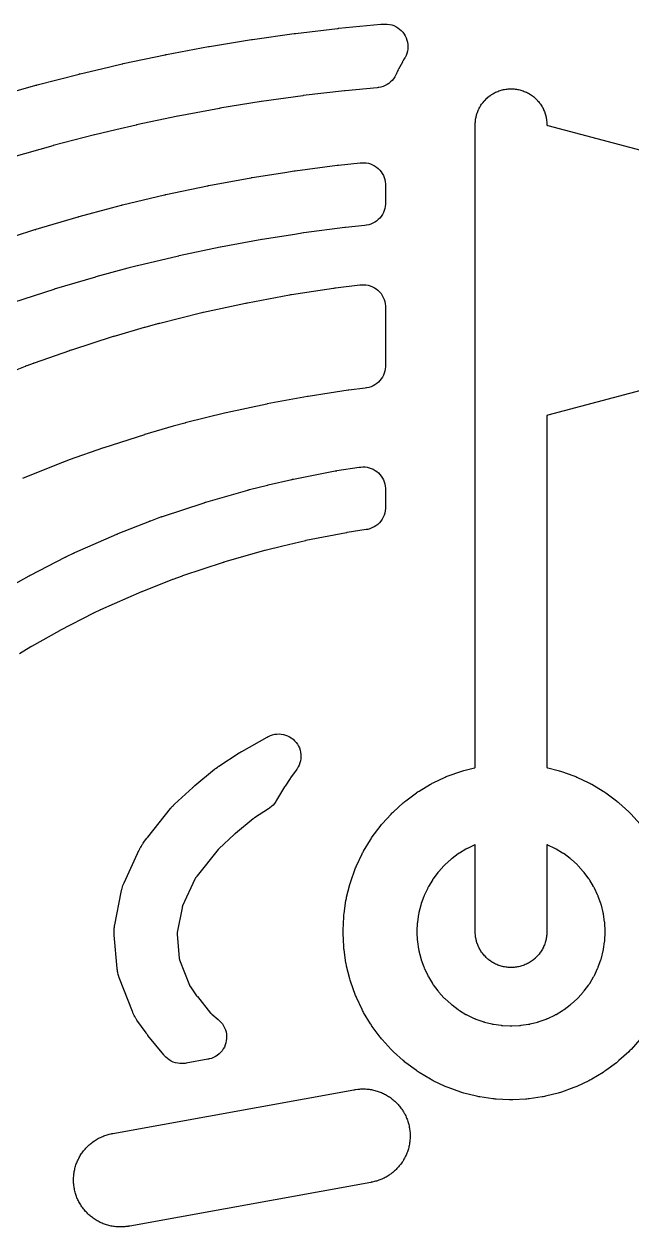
# Model space of a CAD drawing. Header units: metres. Extents: x -22 to 22, y 1.9 to 79.7.
# Drawn here: x 2.65 to 5.36, y 48.51 to 53.88 of the extents above; entities that cross this region are included whole.
import ezdxf

# ---------------------------------------------------------------- set-up
doc = ezdxf.new("R2010")
doc.units = ezdxf.units.M

msp = doc.modelspace()

# ---------------------------------------------------------------- linework, layer by layer
at = {"layer": 'MARKING'}
for points in [[(2.5154, 53.5484), (2.7029, 53.6021), (2.7035, 53.6022), (2.7041, 53.6024), (2.7046, 53.6025), (2.7061, 53.6029), (2.7067, 53.6031), (2.7072, 53.6032), (2.7078, 53.6034), (2.8952, 53.6523), (2.8958, 53.6524), (2.8963, 53.6525), (2.8969, 53.6527), (2.8983, 53.653), (2.8988, 53.6532), (2.8994, 53.6533), (2.8999, 53.6534), (2.9945, 53.6758), (2.9946, 53.6759), (3.0876, 53.6977), (3.0882, 53.6979), (3.0887, 53.698), (3.0893, 53.6981), (3.0907, 53.6984), (3.0912, 53.6986), (3.0918, 53.6987), (3.0923, 53.6988), (3.2798, 53.7385), (3.2803, 53.7386), (3.2809, 53.7387), (3.2815, 53.7388), (3.283, 53.7391), (3.2835, 53.7392), (3.2841, 53.7393), (3.2847, 53.7394), (3.4721, 53.7746), (3.4726, 53.7747), (3.4732, 53.7748), (3.4738, 53.7749), (3.4753, 53.7752), (3.4758, 53.7753), (3.4764, 53.7754), (3.477, 53.7755), (3.6644, 53.8062), (3.665, 53.8063), (3.6655, 53.8063), (3.6661, 53.8064), (3.6676, 53.8067), (3.6681, 53.8067), (3.6687, 53.8068), (3.6693, 53.8069), (3.8551, 53.833), (3.8567, 53.8332), (3.8573, 53.8333), (3.8578, 53.8334), (3.8584, 53.8334), (3.8598, 53.8336), (3.8604, 53.8337), (3.8609, 53.8338), (3.8615, 53.8338), (4.0489, 53.8558), (4.0495, 53.8559), (4.0501, 53.856), (4.0506, 53.856), (4.0521, 53.8562), (4.0527, 53.8562), (4.0533, 53.8563), (4.0538, 53.8563), (4.2412, 53.874), (4.2418, 53.8741), (4.2424, 53.8741), (4.2429, 53.8742), (4.2444, 53.8743), (4.245, 53.8743), (4.2456, 53.8744), (4.2461, 53.8744), (4.253, 53.8749), (4.258, 53.8751), (4.2603, 53.8752), (4.2703, 53.8749), (4.2802, 53.8736), (4.29, 53.8713), (4.2995, 53.8681), (4.3086, 53.8639), (4.3172, 53.8588), (4.3253, 53.8529), (4.3328, 53.8462), (4.3395, 53.8388), (4.3455, 53.8308), (4.3507, 53.8221), (4.3549, 53.8131), (4.3582, 53.8036), (4.3606, 53.7939), (4.362, 53.7839), (4.3624, 53.7739), (4.3617, 53.7639), (4.3601, 53.754), (4.3575, 53.7443), (4.3539, 53.735), (4.3494, 53.726), (4.3483, 53.724), (4.3463, 53.7207), (4.3455, 53.7194), (4.3393, 53.7091), (4.3387, 53.708), (4.3381, 53.7069), (4.3375, 53.7059), (4.3208, 53.6745), (4.3202, 53.6734), (4.3196, 53.6723), (4.3191, 53.6712), (4.314, 53.6603), (4.3135, 53.6592), (4.313, 53.6581), (4.3125, 53.657), (4.3117, 53.6551), (4.3097, 53.6506), (4.3087, 53.6484), (4.304, 53.6397), (4.2985, 53.6315), (4.2923, 53.6239), (4.2853, 53.617), (4.2777, 53.6107), (4.2695, 53.6053), (4.2608, 53.6007), (4.2517, 53.5969), (4.2422, 53.5941), (4.2326, 53.5922), (4.2302, 53.5919), (4.2253, 53.5913), (4.0817, 53.5777), (4.0811, 53.5777), (4.0806, 53.5776), (4.08, 53.5776), (3.8957, 53.5559), (3.8951, 53.5558), (3.8946, 53.5558), (3.894, 53.5557), (3.7098, 53.5298), (3.7092, 53.5298), (3.7086, 53.5297), (3.7081, 53.5296), (3.5238, 53.4994), (3.5233, 53.4993), (3.5227, 53.4992), (3.5221, 53.4991), (3.3379, 53.4645), (3.3373, 53.4644), (3.3367, 53.4643), (3.3362, 53.4642), (3.1519, 53.4252), (3.1513, 53.4251), (3.1508, 53.4249), (3.1502, 53.4248), (3.0592, 53.4034), (2.966, 53.3813), (2.9655, 53.3812), (2.9649, 53.3811), (2.9644, 53.3809), (2.78, 53.3329), (2.7795, 53.3327), (2.7789, 53.3325), (2.7783, 53.3324), (2.5939, 53.2797)], [(5.3974, 49.3452), (5.3579, 49.3015), (5.3545, 49.298), (5.351, 49.2945), (5.3475, 49.2911), (5.3038, 49.2516), (5.3001, 49.2484), (5.2963, 49.2453), (5.2925, 49.2423), (5.2452, 49.2072), (5.2412, 49.2044), (5.2371, 49.2017), (5.233, 49.199), (5.1825, 49.1688), (5.1782, 49.1663), (5.1739, 49.164), (5.1695, 49.1618), (5.1163, 49.1367), (5.1118, 49.1347), (5.1072, 49.1328), (5.1027, 49.131), (5.0472, 49.1112), (5.0426, 49.1097), (5.0379, 49.1082), (5.0332, 49.1069), (4.9761, 49.0926), (4.9713, 49.0915), (4.9665, 49.0906), (4.9616, 49.0897), (4.9034, 49.0811), (4.8985, 49.0805), (4.8936, 49.08), (4.8887, 49.0797), (4.83, 49.0768), (4.825, 49.0767), (4.8201, 49.0767), (4.8152, 49.0768), (4.7564, 49.0797), (4.7515, 49.08), (4.7467, 49.0805), (4.7418, 49.0811), (4.6836, 49.0897), (4.6787, 49.0906), (4.6739, 49.0915), (4.6691, 49.0926), (4.612, 49.1069), (4.6073, 49.1082), (4.6026, 49.1097), (4.5979, 49.1112), (4.5425, 49.131), (4.5379, 49.1328), (4.5334, 49.1347), (4.5289, 49.1367), (4.4757, 49.1618), (4.4713, 49.164), (4.467, 49.1663), (4.4627, 49.1688), (4.4122, 49.199), (4.4081, 49.2017), (4.404, 49.2044), (4.4, 49.2072), (4.3527, 49.2423), (4.3488, 49.2453), (4.3451, 49.2484), (4.3413, 49.2516), (4.2977, 49.2911), (4.2942, 49.2945), (4.2907, 49.298), (4.2873, 49.3015), (4.2478, 49.3452), (4.2446, 49.3489), (4.2415, 49.3527), (4.2384, 49.3565), (4.2034, 49.4038), (4.2006, 49.4078), (4.1978, 49.4119), (4.1952, 49.4161), (4.1649, 49.4665), (4.1625, 49.4708), (4.1602, 49.4751), (4.158, 49.4795), (4.1328, 49.5327), (4.1308, 49.5372), (4.129, 49.5418), (4.1272, 49.5463), (4.1074, 49.6018), (4.1058, 49.6064), (4.1044, 49.6111), (4.1031, 49.6158), (4.0888, 49.673), (4.0877, 49.6777), (4.0868, 49.6825), (4.0859, 49.6874), (4.0773, 49.7456), (4.0767, 49.7505), (4.0762, 49.7554), (4.0758, 49.7603), (4.073, 49.8191), (4.0728, 49.824), (4.0728, 49.8289), (4.073, 49.8338), (4.0758, 49.8926), (4.0762, 49.8975), (4.0767, 49.9023), (4.0773, 49.9072), (4.0859, 49.9654), (4.0868, 49.9703), (4.0877, 49.9751), (4.0888, 49.9799), (4.1031, 50.037), (4.1044, 50.0417), (4.1058, 50.0464), (4.1074, 50.0511), (4.1272, 50.1065), (4.129, 50.1111), (4.1308, 50.1156), (4.1328, 50.1201), (4.158, 50.1733), (4.1602, 50.1777), (4.1625, 50.182), (4.1649, 50.1863), (4.1952, 50.2368), (4.1978, 50.2409), (4.2006, 50.245), (4.2034, 50.249), (4.2384, 50.2963), (4.2415, 50.3002), (4.2446, 50.304), (4.2478, 50.3077), (4.2873, 50.3513), (4.2907, 50.3548), (4.2942, 50.3583), (4.2977, 50.3617), (4.3413, 50.4012), (4.3451, 50.4044), (4.3488, 50.4075), (4.3527, 50.4106), (4.4, 50.4456), (4.404, 50.4485), (4.4081, 50.4512), (4.4122, 50.4538), (4.4627, 50.4841), (4.467, 50.4865), (4.4713, 50.4888), (4.4757, 50.491), (4.5289, 50.5162), (4.5334, 50.5182), (4.5379, 50.52), (4.5425, 50.5218), (4.5979, 50.5416), (4.6026, 50.5432), (4.6073, 50.5446), (4.612, 50.5459), (4.6591, 50.5577), (4.6606, 50.5581), (4.6624, 50.5587), (4.6626, 50.5606), (4.6626, 50.5621), (4.6626, 53.4227), (4.6626, 53.4252), (4.6627, 53.4276), (4.6628, 53.4301), (4.663, 53.4347), (4.6634, 53.4396), (4.6638, 53.4445), (4.6644, 53.4494), (4.6646, 53.4503), (4.6654, 53.4552), (4.6664, 53.46), (4.6675, 53.4648), (4.6677, 53.4657), (4.669, 53.4704), (4.6704, 53.4751), (4.672, 53.4798), (4.6723, 53.4807), (4.6741, 53.4853), (4.6759, 53.4898), (4.6779, 53.4943), (4.6783, 53.4952), (4.6805, 53.4996), (4.6829, 53.5039), (4.6853, 53.5082), (4.6858, 53.509), (4.6884, 53.5131), (4.6911, 53.5172), (4.6939, 53.5212), (4.6945, 53.522), (4.6975, 53.5259), (4.7007, 53.5297), (4.7039, 53.5334), (4.7045, 53.5341), (4.7079, 53.5376), (4.7114, 53.5411), (4.7149, 53.5445), (4.7156, 53.5451), (4.7193, 53.5484), (4.7231, 53.5515), (4.727, 53.5545), (4.7278, 53.5551), (4.7318, 53.5579), (4.7359, 53.5606), (4.74, 53.5632), (4.7409, 53.5637), (4.7451, 53.5662), (4.7494, 53.5685), (4.7538, 53.5707), (4.7547, 53.5711), (4.7592, 53.5731), (4.7637, 53.575), (4.7683, 53.5767), (4.7692, 53.577), (4.7739, 53.5786), (4.7786, 53.58), (4.7833, 53.5813), (4.7842, 53.5816), (4.789, 53.5826), (4.7938, 53.5836), (4.7987, 53.5844), (4.7996, 53.5846), (4.8045, 53.5852), (4.8094, 53.5856), (4.8143, 53.586), (4.8152, 53.5861), (4.8201, 53.5862), (4.825, 53.5862), (4.83, 53.5861), (4.8309, 53.586), (4.8358, 53.5856), (4.8407, 53.5852), (4.8456, 53.5846), (4.8465, 53.5844), (4.8514, 53.5836), (4.8562, 53.5826), (4.861, 53.5816), (4.8619, 53.5813), (4.8666, 53.58), (4.8713, 53.5786), (4.876, 53.577), (4.8769, 53.5767), (4.8815, 53.575), (4.886, 53.5731), (4.8905, 53.5711), (4.8914, 53.5707), (4.8957, 53.5685), (4.9001, 53.5662), (4.9043, 53.5637), (4.9052, 53.5632), (4.9093, 53.5606), (4.9134, 53.5579), (4.9174, 53.5551), (4.9182, 53.5545), (4.922, 53.5515), (4.9258, 53.5484), (4.9296, 53.5451), (4.9303, 53.5445), (4.9338, 53.5411), (4.9373, 53.5376), (4.9407, 53.5341), (4.9413, 53.5334), (4.9445, 53.5297), (4.9476, 53.5259), (4.9507, 53.522), (4.9512, 53.5212), (4.9541, 53.5172), (4.9568, 53.5131), (4.9594, 53.509), (4.9599, 53.5082), (4.9623, 53.5039), (4.9646, 53.4996), (4.9669, 53.4952), (4.9673, 53.4943), (4.9693, 53.4898), (4.9711, 53.4853), (4.9729, 53.4807), (4.9732, 53.4798), (4.9748, 53.4751), (4.9762, 53.4704), (4.9775, 53.4657), (4.9777, 53.4648), (4.9788, 53.46), (4.9798, 53.4552), (4.9806, 53.4503), (4.9807, 53.4494), (4.9813, 53.4445), (4.9818, 53.4396), (4.9822, 53.4347), (4.9825, 53.4289), (4.9826, 53.4264), (4.9828, 53.4239), (4.9847, 53.4232), (4.9863, 53.4228), (7.0559, 52.8737)], [(2.5155, 52.8992), (2.6981, 52.9585), (2.6988, 52.9587), (2.6994, 52.9589), (2.7, 52.9591), (2.7015, 52.9595), (2.7022, 52.9597), (2.7028, 52.9599), (2.7034, 52.9601), (2.8907, 53.0156), (2.8913, 53.0158), (2.8919, 53.016), (2.8925, 53.0162), (2.8941, 53.0166), (2.8947, 53.0168), (2.8953, 53.0169), (2.8959, 53.0171), (3.0397, 53.0558), (3.0401, 53.0559), (3.0839, 53.0675), (3.0845, 53.0676), (3.0851, 53.0678), (3.0857, 53.0679), (3.0872, 53.0683), (3.0878, 53.0685), (3.0884, 53.0686), (3.089, 53.0688), (3.2763, 53.1133), (3.2769, 53.1135), (3.2775, 53.1136), (3.2782, 53.1138), (3.2798, 53.1141), (3.2804, 53.1143), (3.281, 53.1144), (3.2816, 53.1145), (3.4689, 53.1541), (3.4695, 53.1542), (3.4701, 53.1543), (3.4708, 53.1544), (3.4724, 53.1548), (3.473, 53.1549), (3.4737, 53.155), (3.4743, 53.1551), (3.6615, 53.1897), (3.6622, 53.1898), (3.6628, 53.1899), (3.6634, 53.19), (3.665, 53.1903), (3.6657, 53.1904), (3.6663, 53.1905), (3.6669, 53.1906), (3.813, 53.2137), (3.8132, 53.2138), (3.8545, 53.2202), (3.8551, 53.2203), (3.8557, 53.2204), (3.8563, 53.2205), (3.8579, 53.2207), (3.8586, 53.2208), (3.8592, 53.2209), (3.8598, 53.2209), (4.047, 53.2454), (4.0477, 53.2455), (4.0483, 53.2455), (4.0489, 53.2456), (4.0506, 53.2458), (4.0512, 53.2459), (4.0518, 53.246), (4.0525, 53.246), (4.1497, 53.2562), (4.1546, 53.2566), (4.157, 53.2567), (4.1668, 53.2568), (4.1766, 53.2559), (4.1863, 53.254), (4.1957, 53.2512), (4.2049, 53.2475), (4.2136, 53.2429), (4.2218, 53.2374), (4.2294, 53.2312), (4.2364, 53.2242), (4.2427, 53.2166), (4.2481, 53.2085), (4.2528, 53.1998), (4.2566, 53.1907), (4.2595, 53.1813), (4.2614, 53.1716), (4.2624, 53.1618), (4.2625, 53.1595), (4.2626, 53.1545), (4.2626, 53.079), (4.2625, 53.0741), (4.2624, 53.0718), (4.2614, 53.0621), (4.2595, 53.0525), (4.2567, 53.0431), (4.253, 53.0341), (4.2484, 53.0255), (4.243, 53.0173), (4.2368, 53.0098), (4.2299, 53.0028), (4.2224, 52.9966), (4.2143, 52.9911), (4.2057, 52.9865), (4.1967, 52.9827), (4.1873, 52.9798), (4.1777, 52.9778), (4.1754, 52.9775), (4.1706, 52.9769), (4.0834, 52.9677), (4.0828, 52.9677), (4.0822, 52.9676), (4.0815, 52.9675), (3.8978, 52.9435), (3.8971, 52.9434), (3.8965, 52.9434), (3.8959, 52.9433), (3.8571, 52.9372), (3.7125, 52.9143), (3.7118, 52.9142), (3.7112, 52.9141), (3.7106, 52.914), (3.5269, 52.8801), (3.5262, 52.88), (3.5256, 52.8798), (3.525, 52.8797), (3.3412, 52.8409), (3.3406, 52.8408), (3.34, 52.8407), (3.3394, 52.8405), (3.1554, 52.7968), (3.1549, 52.7966), (3.1543, 52.7965), (3.1537, 52.7963), (3.1131, 52.7856), (2.9704, 52.7472), (2.9698, 52.747), (2.9692, 52.7469), (2.9686, 52.7467), (2.7847, 52.6922), (2.7841, 52.692), (2.7835, 52.6918), (2.7829, 52.6916), (2.603, 52.6332)], [(2.4687, 52.2744), (2.6559, 52.3492), (2.6565, 52.3495), (2.6572, 52.3497), (2.6578, 52.35), (2.6618, 52.3515), (2.6624, 52.3518), (2.6631, 52.352), (2.6637, 52.3522), (2.6923, 52.3628), (2.6928, 52.363), (2.6952, 52.3638), (2.6959, 52.3641), (2.8539, 52.4198), (2.8545, 52.42), (2.8552, 52.4203), (2.8559, 52.4205), (2.8601, 52.4219), (2.8608, 52.4221), (2.8615, 52.4224), (2.8622, 52.4226), (3.0492, 52.4826), (3.0499, 52.4828), (3.0506, 52.483), (3.0513, 52.4832), (3.0556, 52.4846), (3.0563, 52.4848), (3.057, 52.485), (3.0577, 52.4852), (3.1875, 52.5227), (3.188, 52.5228), (3.1897, 52.5233), (3.1902, 52.5235), (3.2469, 52.5393), (3.2476, 52.5394), (3.2483, 52.5396), (3.249, 52.5398), (3.2532, 52.5409), (3.2539, 52.5411), (3.2546, 52.5413), (3.2553, 52.5414), (3.4423, 52.5879), (3.443, 52.588), (3.4437, 52.5882), (3.4444, 52.5884), (3.4489, 52.5894), (3.4496, 52.5896), (3.4503, 52.5897), (3.451, 52.5899), (3.638, 52.6305), (3.6387, 52.6306), (3.6394, 52.6308), (3.6402, 52.6309), (3.6447, 52.6319), (3.6454, 52.632), (3.6461, 52.6321), (3.6469, 52.6323), (3.8338, 52.6671), (3.8345, 52.6672), (3.8352, 52.6674), (3.836, 52.6675), (3.8405, 52.6683), (3.8413, 52.6684), (3.842, 52.6685), (3.8427, 52.6686), (3.9405, 52.6838), (3.9407, 52.6839), (3.9416, 52.684), (3.9418, 52.684), (4.0307, 52.6974), (4.0315, 52.6976), (4.0322, 52.6977), (4.0329, 52.6978), (4.0374, 52.6984), (4.0381, 52.6985), (4.0388, 52.6986), (4.0395, 52.6986), (4.1481, 52.7118), (4.1531, 52.7123), (4.1554, 52.7124), (4.1653, 52.7126), (4.1753, 52.7119), (4.185, 52.7101), (4.1946, 52.7074), (4.2039, 52.7037), (4.2127, 52.6992), (4.221, 52.6937), (4.2288, 52.6875), (4.2359, 52.6806), (4.2423, 52.6729), (4.2479, 52.6647), (4.2526, 52.656), (4.2565, 52.6468), (4.2594, 52.6373), (4.2614, 52.6276), (4.2624, 52.6177), (4.2625, 52.6153), (4.2626, 52.6103), (4.2626, 52.3533), (4.2625, 52.3485), (4.2624, 52.3462), (4.2614, 52.3366), (4.2596, 52.3271), (4.2568, 52.3178), (4.2532, 52.3089), (4.2487, 52.3003), (4.2434, 52.2922), (4.2373, 52.2847), (4.2306, 52.2778), (4.2232, 52.2715), (4.2152, 52.2661), (4.2068, 52.2614), (4.1979, 52.2575), (4.1887, 52.2545), (4.1793, 52.2524), (4.177, 52.252), (4.1722, 52.2514), (4.0982, 52.2424), (4.0975, 52.2423), (4.0967, 52.2422), (4.096, 52.2421), (4.0114, 52.2293), (3.9168, 52.2146), (3.9161, 52.2145), (3.9154, 52.2144), (3.9146, 52.2142), (3.7344, 52.1807), (3.7337, 52.1805), (3.733, 52.1804), (3.7322, 52.1802), (3.5519, 52.1411), (3.5512, 52.1409), (3.5505, 52.1408), (3.5498, 52.1406), (3.3692, 52.0958), (3.3685, 52.0956), (3.3678, 52.0954), (3.3671, 52.0952), (3.3156, 52.0809), (3.1886, 52.0442), (3.1879, 52.044), (3.1872, 52.0438), (3.1865, 52.0436), (3.0058, 51.9856), (3.0051, 51.9854), (3.0044, 51.9851), (3.0038, 51.9849), (2.851, 51.931), (2.8503, 51.9308), (2.8257, 51.9217), (2.8251, 51.9215), (2.8244, 51.9212), (2.8238, 51.921), (2.6425, 51.8485)], [(7.0559, 52.6791), (4.9863, 52.13), (4.9847, 52.1296), (4.9828, 52.1289), (4.9826, 52.1269), (4.9826, 52.1253), (4.9826, 50.5621), (4.9826, 50.5606), (4.9828, 50.5587), (4.9846, 50.5581), (4.986, 50.5577), (5.0332, 50.5459), (5.0379, 50.5446), (5.0426, 50.5432), (5.0472, 50.5416), (5.1027, 50.5218), (5.1072, 50.52), (5.1118, 50.5182), (5.1163, 50.5162), (5.1695, 50.491), (5.1739, 50.4888), (5.1782, 50.4865), (5.1825, 50.4841), (5.233, 50.4538), (5.2371, 50.4512), (5.2412, 50.4485), (5.2452, 50.4456), (5.2925, 50.4106), (5.2963, 50.4075), (5.3001, 50.4044), (5.3038, 50.4012), (5.3475, 50.3617), (5.351, 50.3583), (5.3545, 50.3548), (5.3579, 50.3513), (5.3974, 50.3077)], [(2.5435, 51.3417), (2.6728, 51.4141), (2.6735, 51.4145), (2.6742, 51.4149), (2.6749, 51.4153), (2.6768, 51.4164), (2.6775, 51.4167), (2.6783, 51.4171), (2.679, 51.4175), (2.8333, 51.4974), (2.834, 51.4977), (2.8347, 51.4981), (2.8354, 51.4984), (2.8373, 51.4994), (2.838, 51.4997), (2.8387, 51.5001), (2.8394, 51.5004), (2.8699, 51.515), (2.8706, 51.5153), (2.8714, 51.5157), (2.8721, 51.516), (2.8741, 51.5169), (2.8749, 51.5173), (2.8756, 51.5176), (2.8764, 51.518), (3.0632, 51.5997), (3.064, 51.6), (3.0648, 51.6004), (3.0656, 51.6007), (3.0678, 51.6016), (3.0686, 51.602), (3.0694, 51.6023), (3.0702, 51.6026), (3.2105, 51.6582), (3.2111, 51.6584), (3.2116, 51.6586), (3.2122, 51.6588), (3.2136, 51.6593), (3.2142, 51.6596), (3.2147, 51.6598), (3.2153, 51.66), (3.26, 51.6764), (3.2608, 51.6767), (3.2616, 51.677), (3.2625, 51.6773), (3.2646, 51.6781), (3.2654, 51.6784), (3.2663, 51.6786), (3.2671, 51.6789), (3.4537, 51.7403), (3.4545, 51.7406), (3.4554, 51.7409), (3.4563, 51.7412), (3.4586, 51.7419), (3.4595, 51.7422), (3.4604, 51.7424), (3.4612, 51.7427), (3.6477, 51.7965), (3.6486, 51.7968), (3.6495, 51.797), (3.6504, 51.7973), (3.6528, 51.7979), (3.6537, 51.7981), (3.6546, 51.7984), (3.6555, 51.7986), (3.7366, 51.8187), (3.7371, 51.8189), (3.7384, 51.8192), (3.7392, 51.8194), (3.8439, 51.8438), (3.8448, 51.844), (3.8456, 51.8442), (3.8465, 51.8444), (3.8489, 51.8449), (3.8498, 51.8451), (3.8507, 51.8452), (3.8516, 51.8454), (4.038, 51.8817), (4.0389, 51.8819), (4.0398, 51.8821), (4.0407, 51.8822), (4.0431, 51.8827), (4.0441, 51.8828), (4.045, 51.883), (4.0459, 51.8831), (4.1448, 51.8985), (4.1496, 51.8992), (4.1518, 51.8994), (4.1614, 51.9), (4.171, 51.8996), (4.1805, 51.8983), (4.1898, 51.8962), (4.1989, 51.8931), (4.2076, 51.8892), (4.216, 51.8845), (4.2238, 51.879), (4.2311, 51.8727), (4.2377, 51.8658), (4.2437, 51.8583), (4.2489, 51.8503), (4.2533, 51.8418), (4.2569, 51.8329), (4.2596, 51.8237), (4.2615, 51.8143), (4.2624, 51.8048), (4.2625, 51.8025), (4.2626, 51.7977), (4.2626, 51.7217), (4.2625, 51.7166), (4.2623, 51.7142), (4.2613, 51.7041), (4.2593, 51.6942), (4.2563, 51.6846), (4.2523, 51.6753), (4.2474, 51.6664), (4.2416, 51.6581), (4.235, 51.6505), (4.2277, 51.6435), (4.2197, 51.6373), (4.2112, 51.6319), (4.2021, 51.6274), (4.1926, 51.6239), (4.1829, 51.6213), (4.1805, 51.6208), (4.1755, 51.6199), (4.0917, 51.6069), (4.0907, 51.6067), (4.0898, 51.6066), (4.0889, 51.6064), (3.9076, 51.5711), (3.9067, 51.5709), (3.9058, 51.5707), (3.9049, 51.5705), (3.8043, 51.547), (3.8036, 51.5469), (3.7255, 51.5275), (3.7246, 51.5273), (3.7237, 51.527), (3.7228, 51.5268), (3.5414, 51.4744), (3.5405, 51.4741), (3.5396, 51.4738), (3.5387, 51.4736), (3.357, 51.4137), (3.3561, 51.4134), (3.3553, 51.4132), (3.3545, 51.4129), (3.3137, 51.3978), (3.3131, 51.3976), (3.3126, 51.3974), (3.312, 51.3972), (3.1756, 51.3432), (3.1748, 51.3429), (3.1739, 51.3425), (3.1731, 51.3422), (2.9908, 51.2624), (2.99, 51.262), (2.9893, 51.2617), (2.9885, 51.2613), (2.9622, 51.2487), (2.9614, 51.2484), (2.9607, 51.248), (2.96, 51.2477), (2.8098, 51.1699), (2.809, 51.1695), (2.8083, 51.1691), (2.8076, 51.1687), (2.6827, 51.0988), (2.6819, 51.0983), (2.681, 51.0978), (2.6802, 51.0973), (2.6292, 51.066)]]:
    msp.add_lwpolyline(points, dxfattribs=at)
for points in [[(3.0911, 50.0325), (3.0923, 50.0355), (3.0934, 50.0383), (3.0946, 50.0411), (3.0958, 50.0438), (3.1637, 50.1912), (3.1648, 50.1933), (3.1659, 50.1955), (3.167, 50.1977), (3.1682, 50.2), (3.1705, 50.2043), (3.173, 50.2085), (3.1755, 50.2126), (3.177, 50.2148), (3.1783, 50.2169), (3.1797, 50.2189), (3.1811, 50.2208), (3.1951, 50.2402), (3.1958, 50.2412), (3.1966, 50.2422), (3.1973, 50.2431), (3.1992, 50.2456), (3.1999, 50.2466), (3.2007, 50.2475), (3.2014, 50.2485), (3.3032, 50.3758), (3.3044, 50.3773), (3.3056, 50.3787), (3.3068, 50.3801), (3.3081, 50.3817), (3.3106, 50.3845), (3.3132, 50.3872), (3.3158, 50.3899), (3.3172, 50.3913), (3.3186, 50.3926), (3.3199, 50.3939), (3.3213, 50.3952), (3.402, 50.47), (3.4031, 50.471), (3.4042, 50.4719), (3.4053, 50.4729), (3.4082, 50.4755), (3.4094, 50.4764), (3.4105, 50.4774), (3.4116, 50.4783), (3.5, 50.5509), (3.5021, 50.5526), (3.5043, 50.5543), (3.5065, 50.5559), (3.5122, 50.5601), (3.5144, 50.5617), (3.5167, 50.5633), (3.5189, 50.5648), (3.6094, 50.6238), (3.6107, 50.6246), (3.6121, 50.6255), (3.6134, 50.6263), (3.617, 50.6285), (3.6183, 50.6293), (3.6197, 50.6301), (3.6211, 50.6309), (3.7343, 50.6948), (3.7386, 50.6971), (3.7403, 50.698), (3.7492, 50.7019), (3.7584, 50.705), (3.7679, 50.7071), (3.7776, 50.7083), (3.7873, 50.7086), (3.797, 50.7079), (3.8066, 50.7063), (3.816, 50.7038), (3.8251, 50.7003), (3.8338, 50.696), (3.842, 50.6909), (3.8498, 50.685), (3.8569, 50.6784), (3.8633, 50.6711), (3.869, 50.6632), (3.8739, 50.6548), (3.878, 50.646), (3.8812, 50.6368), (3.8834, 50.6274), (3.8848, 50.6177), (3.8852, 50.608), (3.8847, 50.5983), (3.8832, 50.5887), (3.8808, 50.5793), (3.8775, 50.5701), (3.8733, 50.5614), (3.8683, 50.553), (3.8672, 50.5514), (3.8644, 50.5474), (3.8386, 50.5126), (3.8379, 50.5116), (3.8372, 50.5106), (3.8365, 50.5096), (3.814, 50.476), (3.8134, 50.4749), (3.8127, 50.4739), (3.8121, 50.4729), (3.7761, 50.4129), (3.7756, 50.412), (3.7738, 50.409), (3.7724, 50.4068), (3.7669, 50.399), (3.7607, 50.3917), (3.7539, 50.3851), (3.7464, 50.3791), (3.7445, 50.3777), (3.7405, 50.375), (3.6783, 50.3345), (3.6761, 50.3329), (3.6739, 50.3313), (3.6717, 50.3296), (3.5925, 50.2646), (3.5914, 50.2636), (3.5903, 50.2626), (3.5892, 50.2616), (3.5192, 50.1968), (3.5183, 50.196), (3.5161, 50.1937), (3.5153, 50.1928), (3.4222, 50.0763), (3.4215, 50.0753), (3.4207, 50.0744), (3.42, 50.0734), (3.416, 50.0678), (3.4151, 50.0665), (3.413, 50.063), (3.4123, 50.0615), (3.3572, 49.942), (3.3564, 49.9402), (3.3549, 49.9354), (3.3545, 49.9335), (3.333, 49.8226), (3.3327, 49.8211), (3.3325, 49.8191), (3.3325, 49.8172), (3.3326, 49.8157), (3.3422, 49.7076), (3.3424, 49.706), (3.3428, 49.7041), (3.3433, 49.7022), (3.3438, 49.7007), (3.3879, 49.588), (3.3886, 49.5862), (3.391, 49.5818), (3.3921, 49.5801), (3.4198, 49.5409), (3.4208, 49.5395), (3.4218, 49.5382), (3.4229, 49.5368), (3.4823, 49.4637), (3.4833, 49.4625), (3.4861, 49.4597), (3.4873, 49.4586), (3.5162, 49.4344), (3.5199, 49.4311), (3.5215, 49.4296), (3.5284, 49.4225), (3.5345, 49.4149), (3.5399, 49.4066), (3.5444, 49.3979), (3.5481, 49.3888), (3.5508, 49.3793), (3.5526, 49.3696), (3.5535, 49.3598), (3.5533, 49.35), (3.5522, 49.3402), (3.5502, 49.3306), (3.5472, 49.3212), (3.5433, 49.3122), (3.5385, 49.3036), (3.5329, 49.2955), (3.5266, 49.288), (3.5195, 49.2811), (3.5118, 49.275), (3.5035, 49.2697), (3.4948, 49.2652), (3.4856, 49.2615), (3.4762, 49.2588), (3.474, 49.2583), (3.4692, 49.2573), (3.373, 49.2399), (3.368, 49.2391), (3.3655, 49.2388), (3.3554, 49.238), (3.3452, 49.2383), (3.3351, 49.2396), (3.3251, 49.2419), (3.3155, 49.2452), (3.3062, 49.2495), (3.2974, 49.2547), (3.2893, 49.2607), (3.2817, 49.2676), (3.2805, 49.2688), (3.2754, 49.2743), (3.2749, 49.2749), (3.2734, 49.2767), (3.2026, 49.3639), (3.2015, 49.3653), (3.2005, 49.3666), (3.1994, 49.3679), (3.1968, 49.3714), (3.1958, 49.3728), (3.1948, 49.3742), (3.1938, 49.3755), (3.1535, 49.4325), (3.1518, 49.435), (3.1502, 49.4376), (3.1485, 49.4401), (3.1468, 49.4429), (3.1438, 49.4482), (3.1409, 49.4535), (3.1382, 49.4589), (3.1368, 49.4619), (3.1356, 49.4647), (3.1344, 49.4675), (3.1333, 49.4703), (3.0757, 49.6174), (3.0749, 49.6197), (3.0741, 49.6219), (3.0733, 49.6241), (3.0725, 49.6266), (3.0711, 49.6311), (3.0699, 49.6352), (3.0678, 49.6444), (3.067, 49.6486), (3.0662, 49.6532), (3.0659, 49.6558), (3.0656, 49.6581), (3.0653, 49.6605), (3.0651, 49.6628), (3.052, 49.8105), (3.0518, 49.8129), (3.0516, 49.8152), (3.0515, 49.8175), (3.0514, 49.8201), (3.0513, 49.8247), (3.0513, 49.8289), (3.0518, 49.8383), (3.0522, 49.8424), (3.0528, 49.8471), (3.0532, 49.8496), (3.0535, 49.8519), (3.0539, 49.8542), (3.0543, 49.8565), (3.0828, 50.0033), (3.0834, 50.0063), (3.0841, 50.0092), (3.0848, 50.0121), (3.0856, 50.0153), (3.0873, 50.0211), (3.0891, 50.0268)], [(4.5266, 50.1242), (4.5248, 50.1224), (4.5231, 50.1207), (4.5004, 50.0956), (4.4988, 50.0937), (4.4972, 50.0918), (4.4957, 50.0899), (4.4756, 50.0627), (4.4742, 50.0607), (4.4728, 50.0587), (4.4715, 50.0566), (4.4541, 50.0276), (4.4529, 50.0254), (4.4517, 50.0233), (4.4506, 50.0211), (4.4361, 49.9905), (4.4351, 49.9882), (4.4342, 49.986), (4.4333, 49.9837), (4.4219, 49.9518), (4.4211, 49.9495), (4.4204, 49.9471), (4.4198, 49.9448), (4.4116, 49.9119), (4.411, 49.9095), (4.4105, 49.9071), (4.4101, 49.9047), (4.4052, 49.8712), (4.4049, 49.8688), (4.4046, 49.8664), (4.4044, 49.8639), (4.4028, 49.8301), (4.4027, 49.8276), (4.4027, 49.8252), (4.4028, 49.8227), (4.4044, 49.7889), (4.4046, 49.7865), (4.4049, 49.784), (4.4052, 49.7816), (4.4101, 49.7481), (4.4105, 49.7457), (4.411, 49.7433), (4.4116, 49.7409), (4.4198, 49.7081), (4.4204, 49.7057), (4.4211, 49.7034), (4.4219, 49.701), (4.4333, 49.6692), (4.4342, 49.6669), (4.4351, 49.6646), (4.4361, 49.6624), (4.4506, 49.6318), (4.4517, 49.6296), (4.4529, 49.6274), (4.4541, 49.6253), (4.4715, 49.5962), (4.4728, 49.5942), (4.4742, 49.5921), (4.4756, 49.5901), (4.4957, 49.5629), (4.4972, 49.561), (4.4988, 49.5591), (4.5004, 49.5572), (4.5231, 49.5322), (4.5248, 49.5304), (4.5266, 49.5286), (4.5283, 49.527), (4.5534, 49.5042), (4.5553, 49.5026), (4.5572, 49.5011), (4.5591, 49.4996), (4.5863, 49.4794), (4.5883, 49.478), (4.5903, 49.4766), (4.5924, 49.4753), (4.6214, 49.4579), (4.6236, 49.4567), (4.6257, 49.4555), (4.6279, 49.4544), (4.6585, 49.44), (4.6608, 49.439), (4.663, 49.438), (4.6653, 49.4371), (4.6972, 49.4257), (4.6995, 49.425), (4.7019, 49.4243), (4.7042, 49.4236), (4.7371, 49.4154), (4.7395, 49.4148), (4.7419, 49.4144), (4.7443, 49.4139), (4.7778, 49.409), (4.7802, 49.4087), (4.7827, 49.4084), (4.7851, 49.4083), (4.8189, 49.4066), (4.8214, 49.4065), (4.8238, 49.4065), (4.8263, 49.4066), (4.8601, 49.4083), (4.8625, 49.4084), (4.865, 49.4087), (4.8674, 49.409), (4.9009, 49.4139), (4.9033, 49.4144), (4.9057, 49.4148), (4.9081, 49.4154), (4.9409, 49.4236), (4.9433, 49.4243), (4.9457, 49.425), (4.948, 49.4257), (4.9799, 49.4371), (4.9821, 49.438), (4.9844, 49.439), (4.9866, 49.44), (5.0173, 49.4544), (5.0194, 49.4555), (5.0216, 49.4567), (5.0237, 49.4579), (5.0528, 49.4753), (5.0548, 49.4766), (5.0569, 49.478), (5.0589, 49.4794), (5.0861, 49.4996), (5.088, 49.5011), (5.0899, 49.5026), (5.0918, 49.5042), (5.1169, 49.527), (5.1186, 49.5286), (5.1204, 49.5304), (5.1221, 49.5322), (5.1448, 49.5572), (5.1464, 49.5591), (5.1479, 49.561), (5.1495, 49.5629), (5.1696, 49.5901), (5.171, 49.5921), (5.1724, 49.5942), (5.1737, 49.5962), (5.1911, 49.6253), (5.1923, 49.6274), (5.1935, 49.6296), (5.1946, 49.6318), (5.209, 49.6624), (5.21, 49.6646), (5.211, 49.6669), (5.2119, 49.6692), (5.2233, 49.701), (5.224, 49.7034), (5.2247, 49.7057), (5.2254, 49.7081), (5.2336, 49.7409), (5.2342, 49.7433), (5.2346, 49.7457), (5.2351, 49.7481), (5.24, 49.7816), (5.2403, 49.784), (5.2406, 49.7865), (5.2408, 49.7889), (5.2424, 49.8227), (5.2425, 49.8252), (5.2425, 49.8276), (5.2424, 49.8301), (5.2408, 49.8639), (5.2406, 49.8664), (5.2403, 49.8688), (5.24, 49.8712), (5.2351, 49.9047), (5.2346, 49.9071), (5.2342, 49.9095), (5.2336, 49.9119), (5.2254, 49.9448), (5.2247, 49.9471), (5.224, 49.9495), (5.2233, 49.9518), (5.2119, 49.9837), (5.211, 49.986), (5.21, 49.9882), (5.209, 49.9905), (5.1946, 50.0211), (5.1935, 50.0233), (5.1923, 50.0254), (5.1911, 50.0276), (5.1737, 50.0566), (5.1724, 50.0587), (5.171, 50.0607), (5.1696, 50.0627), (5.1495, 50.0899), (5.1479, 50.0918), (5.1464, 50.0937), (5.1448, 50.0956), (5.1221, 50.1207), (5.1204, 50.1224), (5.1186, 50.1242), (5.1169, 50.1259), (5.0918, 50.1486), (5.0899, 50.1502), (5.088, 50.1518), (5.0861, 50.1533), (5.0589, 50.1734), (5.0569, 50.1749), (5.0548, 50.1762), (5.0528, 50.1775), (5.0237, 50.1949), (5.0216, 50.1961), (5.0194, 50.1973), (5.0173, 50.1984), (4.9866, 50.2129), (4.9849, 50.2136), (4.983, 50.2143), (4.9828, 50.2144), (4.9826, 50.2126), (4.9826, 50.2111), (4.9826, 49.8301), (4.9826, 49.8276), (4.9825, 49.8252), (4.9824, 49.8227), (4.9822, 49.8181), (4.9818, 49.8132), (4.9813, 49.8083), (4.9807, 49.8034), (4.9806, 49.8025), (4.9798, 49.7977), (4.9788, 49.7928), (4.9777, 49.7881), (4.9775, 49.7871), (4.9762, 49.7824), (4.9748, 49.7777), (4.9732, 49.773), (4.9729, 49.7721), (4.9711, 49.7675), (4.9693, 49.763), (4.9673, 49.7585), (4.9669, 49.7577), (4.9646, 49.7533), (4.9623, 49.7489), (4.9599, 49.7447), (4.9594, 49.7438), (4.9568, 49.7397), (4.9541, 49.7356), (4.9512, 49.7316), (4.9507, 49.7308), (4.9476, 49.727), (4.9445, 49.7232), (4.9413, 49.7195), (4.9407, 49.7187), (4.9373, 49.7152), (4.9338, 49.7117), (4.9303, 49.7083), (4.9296, 49.7077), (4.9258, 49.7045), (4.922, 49.7014), (4.9182, 49.6983), (4.9174, 49.6978), (4.9134, 49.6949), (4.9093, 49.6922), (4.9052, 49.6896), (4.9043, 49.6891), (4.9001, 49.6867), (4.8957, 49.6844), (4.8914, 49.6822), (4.8905, 49.6817), (4.886, 49.6798), (4.8815, 49.6779), (4.8769, 49.6761), (4.876, 49.6758), (4.8713, 49.6742), (4.8666, 49.6728), (4.8619, 49.6715), (4.861, 49.6713), (4.8562, 49.6702), (4.8514, 49.6692), (4.8465, 49.6684), (4.8456, 49.6683), (4.8407, 49.6677), (4.8358, 49.6672), (4.8309, 49.6668), (4.83, 49.6668), (4.825, 49.6667), (4.8201, 49.6667), (4.8152, 49.6668), (4.8143, 49.6668), (4.8094, 49.6672), (4.8045, 49.6677), (4.7996, 49.6683), (4.7987, 49.6684), (4.7938, 49.6692), (4.789, 49.6702), (4.7842, 49.6713), (4.7833, 49.6715), (4.7786, 49.6728), (4.7739, 49.6742), (4.7692, 49.6758), (4.7683, 49.6761), (4.7637, 49.6779), (4.7592, 49.6798), (4.7547, 49.6817), (4.7538, 49.6822), (4.7494, 49.6844), (4.7451, 49.6867), (4.7409, 49.6891), (4.74, 49.6896), (4.7359, 49.6922), (4.7318, 49.6949), (4.7278, 49.6978), (4.727, 49.6983), (4.7231, 49.7014), (4.7193, 49.7045), (4.7156, 49.7077), (4.7149, 49.7083), (4.7114, 49.7117), (4.7079, 49.7152), (4.7045, 49.7187), (4.7039, 49.7195), (4.7007, 49.7232), (4.6975, 49.727), (4.6945, 49.7308), (4.6939, 49.7316), (4.6911, 49.7356), (4.6884, 49.7397), (4.6858, 49.7438), (4.6853, 49.7447), (4.6829, 49.7489), (4.6805, 49.7533), (4.6783, 49.7577), (4.6779, 49.7585), (4.6759, 49.763), (4.6741, 49.7675), (4.6723, 49.7721), (4.672, 49.773), (4.6704, 49.7777), (4.669, 49.7824), (4.6677, 49.7871), (4.6675, 49.7881), (4.6664, 49.7928), (4.6654, 49.7977), (4.6646, 49.8025), (4.6644, 49.8034), (4.6638, 49.8083), (4.6634, 49.8132), (4.663, 49.8181), (4.6628, 49.8227), (4.6627, 49.8252), (4.6626, 49.8276), (4.6626, 49.8301), (4.6626, 50.2111), (4.6626, 50.2125), (4.6624, 50.2144), (4.6603, 50.2137), (4.6583, 50.2128), (4.6279, 50.1984), (4.6257, 50.1973), (4.6236, 50.1961), (4.6214, 50.1949), (4.5924, 50.1775), (4.5903, 50.1762), (4.5883, 50.1749), (4.5863, 50.1734), (4.5591, 50.1533), (4.5572, 50.1518), (4.5553, 50.1502), (4.5534, 50.1486), (4.5283, 50.1259)], [(4.3685, 48.9553), (4.3693, 48.9505), (4.3701, 48.9457), (4.3709, 48.9399), (4.3714, 48.935), (4.3718, 48.9301), (4.3721, 48.9252), (4.3723, 48.9193), (4.3723, 48.9144), (4.3722, 48.9095), (4.372, 48.9046), (4.3716, 48.8987), (4.3712, 48.8938), (4.3706, 48.889), (4.3699, 48.8841), (4.369, 48.8783), (4.368, 48.8735), (4.367, 48.8687), (4.3658, 48.8639), (4.3643, 48.8583), (4.3629, 48.8536), (4.3614, 48.8489), (4.3598, 48.8443), (4.3577, 48.8388), (4.3559, 48.8342), (4.3539, 48.8297), (4.3519, 48.8253), (4.3493, 48.82), (4.347, 48.8157), (4.3446, 48.8114), (4.3421, 48.8071), (4.339, 48.8022), (4.3363, 48.7981), (4.3335, 48.794), (4.3306, 48.7901), (4.327, 48.7854), (4.324, 48.7816), (4.3208, 48.7778), (4.3175, 48.7742), (4.3135, 48.7699), (4.3101, 48.7664), (4.3065, 48.763), (4.3029, 48.7597), (4.2985, 48.7558), (4.2947, 48.7527), (4.2909, 48.7496), (4.287, 48.7467), (4.2822, 48.7432), (4.2781, 48.7405), (4.274, 48.7378), (4.2698, 48.7353), (4.2647, 48.7323), (4.2604, 48.73), (4.256, 48.7278), (4.2516, 48.7256), (4.2463, 48.7232), (4.2418, 48.7213), (4.2372, 48.7195), (4.2326, 48.7178), (4.227, 48.7159), (4.2223, 48.7145), (4.2176, 48.7131), (4.2129, 48.7119), (4.2036, 48.7097), (4.2012, 48.7092), (4.1988, 48.7087), (4.1963, 48.7082), (3.1212, 48.5134), (3.1188, 48.5129), (3.1164, 48.5126), (3.114, 48.5122), (3.1045, 48.511), (3.0996, 48.5105), (3.0947, 48.5101), (3.0898, 48.5098), (3.0839, 48.5096), (3.079, 48.5096), (3.0741, 48.5096), (3.0692, 48.5098), (3.0634, 48.5102), (3.0585, 48.5107), (3.0536, 48.5112), (3.0487, 48.5119), (3.043, 48.5129), (3.0381, 48.5138), (3.0333, 48.5149), (3.0286, 48.516), (3.0229, 48.5175), (3.0182, 48.5189), (3.0135, 48.5204), (3.0089, 48.522), (3.0034, 48.5241), (2.9988, 48.526), (2.9943, 48.5279), (2.9899, 48.53), (2.9846, 48.5326), (2.9803, 48.5349), (2.976, 48.5372), (2.9718, 48.5397), (2.9668, 48.5428), (2.9627, 48.5455), (2.9586, 48.5483), (2.9547, 48.5512), (2.95, 48.5548), (2.9462, 48.5579), (2.9425, 48.5611), (2.9388, 48.5643), (2.9345, 48.5684), (2.931, 48.5718), (2.9276, 48.5753), (2.9243, 48.5789), (2.9204, 48.5834), (2.9173, 48.5871), (2.9142, 48.591), (2.9113, 48.5949), (2.9079, 48.5997), (2.9051, 48.6037), (2.9025, 48.6078), (2.8999, 48.612), (2.897, 48.6171), (2.8946, 48.6214), (2.8924, 48.6258), (2.8903, 48.6302), (2.8878, 48.6356), (2.8859, 48.6401), (2.8841, 48.6447), (2.8824, 48.6493), (2.8806, 48.6548), (2.8791, 48.6595), (2.8777, 48.6642), (2.8765, 48.669), (2.8752, 48.6747), (2.8742, 48.6795), (2.8733, 48.6843), (2.8726, 48.6892), (2.8718, 48.695), (2.8713, 48.6999), (2.8709, 48.7048), (2.8706, 48.7097), (2.8704, 48.7155), (2.8704, 48.7205), (2.8705, 48.7254), (2.8707, 48.7303), (2.8711, 48.7361), (2.8715, 48.741), (2.8721, 48.7459), (2.8728, 48.7507), (2.8737, 48.7565), (2.8746, 48.7614), (2.8757, 48.7661), (2.8768, 48.7709), (2.8784, 48.7766), (2.8797, 48.7813), (2.8812, 48.786), (2.8829, 48.7906), (2.8849, 48.7961), (2.8868, 48.8006), (2.8887, 48.8051), (2.8908, 48.8096), (2.8934, 48.8149), (2.8957, 48.8192), (2.8981, 48.8235), (2.9006, 48.8277), (2.9037, 48.8327), (2.9064, 48.8368), (2.9092, 48.8408), (2.912, 48.8448), (2.9156, 48.8495), (2.9187, 48.8533), (2.9219, 48.857), (2.9252, 48.8607), (2.9292, 48.865), (2.9326, 48.8685), (2.9361, 48.8719), (2.9398, 48.8752), (2.9442, 48.8791), (2.9479, 48.8822), (2.9518, 48.8852), (2.9557, 48.8882), (2.9605, 48.8916), (2.9645, 48.8944), (2.9687, 48.897), (2.9729, 48.8996), (2.9779, 48.9025), (2.9823, 48.9049), (2.9866, 48.9071), (2.991, 48.9092), (2.9964, 48.9117), (3.0009, 48.9136), (3.0055, 48.9154), (3.0101, 48.9171), (3.0156, 48.9189), (3.0203, 48.9204), (3.0251, 48.9217), (3.0298, 48.923), (3.0391, 48.9251), (3.0415, 48.9257), (3.0439, 48.9262), (3.0463, 48.9266), (4.1214, 49.1215), (4.1239, 49.1219), (4.1263, 49.1223), (4.1287, 49.1226), (4.1382, 49.1239), (4.1431, 49.1244), (4.148, 49.1248), (4.1529, 49.1251), (4.1587, 49.1253), (4.1636, 49.1253), (4.1685, 49.1252), (4.1734, 49.125), (4.1793, 49.1246), (4.1842, 49.1242), (4.1891, 49.1236), (4.1939, 49.1229), (4.1997, 49.122), (4.2045, 49.121), (4.2093, 49.12), (4.2141, 49.1189), (4.2198, 49.1173), (4.2245, 49.1159), (4.2292, 49.1144), (4.2338, 49.1128), (4.2393, 49.1107), (4.2438, 49.1089), (4.2483, 49.1069), (4.2528, 49.1049), (4.258, 49.1023), (4.2624, 49.1), (4.2667, 49.0976), (4.2709, 49.0951), (4.2759, 49.092), (4.28, 49.0893), (4.284, 49.0865), (4.288, 49.0836), (4.2926, 49.0801), (4.2965, 49.077), (4.3002, 49.0738), (4.3039, 49.0705), (4.3081, 49.0665), (4.3116, 49.0631), (4.315, 49.0595), (4.3184, 49.0559), (4.3222, 49.0515), (4.3254, 49.0477), (4.3284, 49.0439), (4.3314, 49.04), (4.3348, 49.0352), (4.3376, 49.0311), (4.3402, 49.027), (4.3428, 49.0228), (4.3457, 49.0177), (4.348, 49.0134), (4.3503, 49.0091), (4.3524, 49.0046), (4.3548, 48.9993), (4.3567, 48.9948), (4.3585, 48.9902), (4.3602, 48.9856), (4.3621, 48.98), (4.3636, 48.9753), (4.3649, 48.9706), (4.3662, 48.9659), (4.3675, 48.9602)]]:
    msp.add_lwpolyline(points, close=True, dxfattribs=at)

doc.saveas('drawing.dxf')
